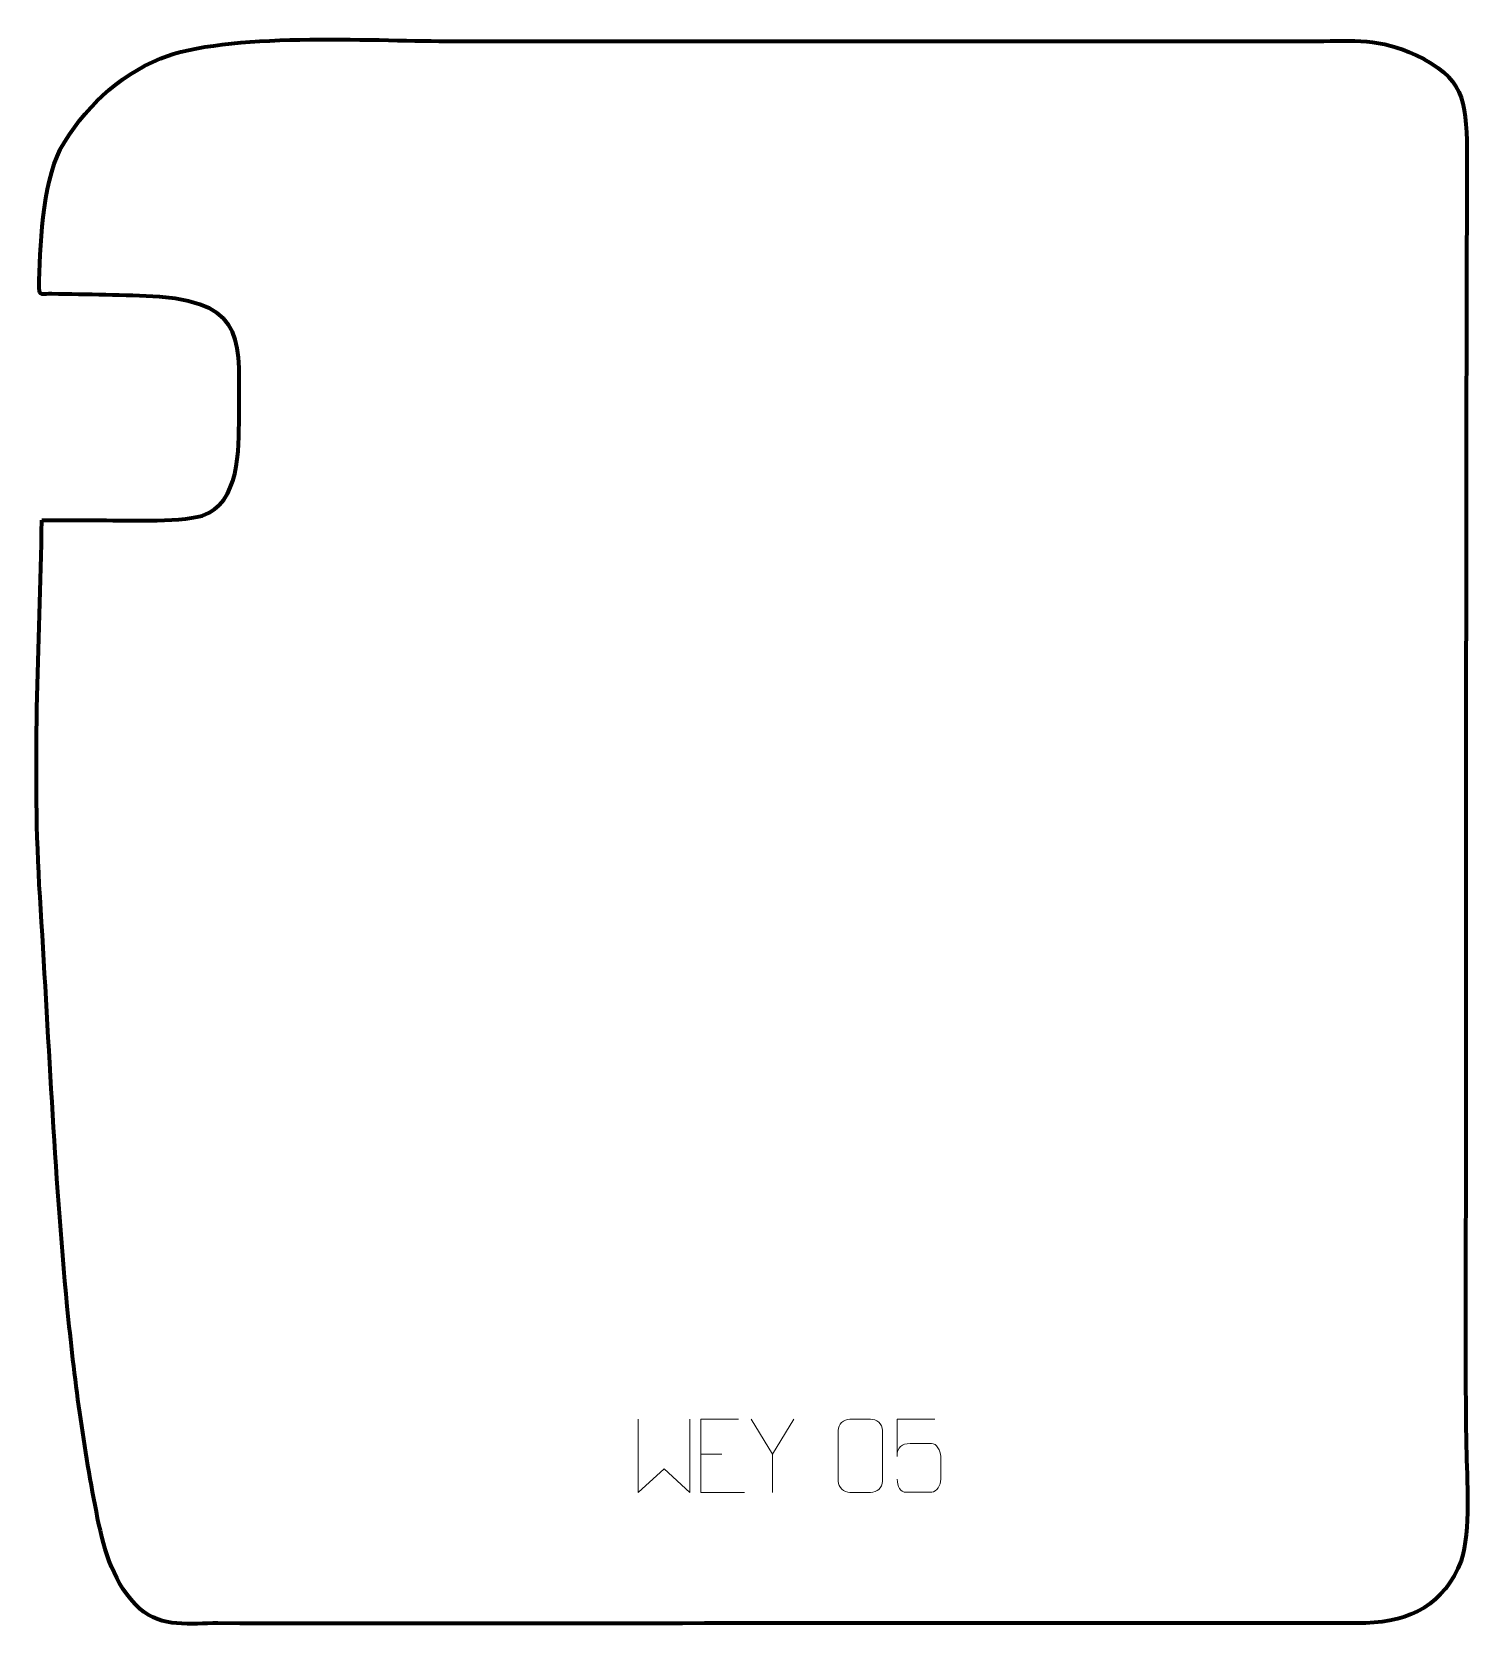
# Model space of a CAD drawing. Header units: millimetres. Extents: x 1033 to 1524, y 133 to 677.
import ezdxf

# ---------------------------------------------------------------- set-up
doc = ezdxf.new("R2010")
doc.units = ezdxf.units.MM
doc.header["$MEASUREMENT"] = 0
doc.layers.add('layer 2', color=7, linetype='Continuous')
doc.layers.add('layer 3', color=7, linetype='Continuous')

msp = doc.modelspace()

# ---------------------------------------------------------------- linework, layer by layer
at = {"layer": 'layer 2', "color": 142, "lineweight": 9}
for points, knots in [([(1239.8522, 204.184), (1239.8522, 204.184), (1239.8522, 179.2627), (1239.8522, 179.2627), (1239.8522, 179.2627), (1239.8522, 179.2627), (1248.6819, 187.3156), (1248.6819, 187.3156), (1248.6819, 187.3156), (1248.6819, 187.3156), (1257.5112, 179.2633), (1257.5112, 179.2633), (1257.5112, 179.2633), (1257.5112, 179.2633), (1257.5112, 204.184), (1257.5112, 204.184)], [0, 0, 0, 0, 0.2, 0.2, 0.2, 0.2, 0.4, 0.4, 0.4, 0.4, 0.6, 0.6, 0.6, 0.6, 1, 1, 1, 1]), ([(1274.0854, 204.1818), (1274.0854, 204.1818), (1261.2303, 204.1818), (1261.2303, 204.1818), (1261.2303, 204.1818), (1261.2303, 204.1818), (1261.2303, 179.2649), (1261.2303, 179.2649), (1261.2303, 179.2649), (1261.2303, 179.2649), (1276.0743, 179.2649), (1276.0743, 179.2649)], [0, 0, 0, 0, 0.25, 0.25, 0.25, 0.25, 0.5, 0.5, 0.5, 0.5, 1, 1, 1, 1]), ([(1292.9383, 204.1819), (1292.9383, 204.1819), (1285.6266, 192.3006), (1285.6266, 192.3006), (1285.6266, 192.3006), (1285.6266, 192.3006), (1285.6273, 179.2649), (1285.6273, 179.2649)], [0, 0, 0, 0, 0.33333333, 0.33333333, 0.33333333, 0.33333333, 1, 1, 1, 1]), ([(1312.0078, 204.2044), (1314.3704, 204.2044), (1316.7335, 204.2044), (1319.0965, 204.2044), (1319.0965, 204.2044), (1321.0741, 204.2399), (1323.0972, 202.7478), (1323.1242, 200.3093), (1323.1242, 200.3093), (1323.1238, 194.5603), (1323.1238, 188.811), (1323.1242, 183.0613), (1323.1242, 183.0613), (1322.9823, 180.737), (1321.2784, 179.2569), (1319.0965, 179.2461), (1319.0965, 179.2461), (1316.7276, 179.2465), (1314.3587, 179.2465), (1311.9901, 179.2461), (1311.9901, 179.2461), (1310.0345, 179.1407), (1308.0311, 181.0259), (1308.0425, 183.0439), (1308.0425, 183.0439), (1308.0429, 188.816), (1308.0429, 194.5877), (1308.0425, 200.3591), (1308.0425, 200.3591), (1308.0468, 202.498), (1309.8212, 204.2179), (1312.0078, 204.2044)], [0, 0, 0, 0, 0.11111111, 0.11111111, 0.11111111, 0.11111111, 0.22222222, 0.22222222, 0.22222222, 0.22222222, 0.33333333, 0.33333333, 0.33333333, 0.33333333, 0.44444444, 0.44444444, 0.44444444, 0.44444444, 0.55555556, 0.55555556, 0.55555556, 0.55555556, 0.66666667, 0.66666667, 0.66666667, 0.66666667, 0.77777778, 0.77777778, 0.77777778, 0.77777778, 1, 1, 1, 1]), ([(1340.9401, 204.1599), (1340.9401, 204.1599), (1328.1072, 204.1599), (1328.1072, 204.1599), (1328.1072, 204.1599), (1328.1075, 199.9355), (1328.1075, 195.7108), (1328.1072, 191.4858), (1328.1072, 191.4858), (1328.107, 194.7911), (1329.7355, 195.8613), (1332.5435, 195.9217), (1332.5435, 195.9217), (1334.9794, 195.922), (1337.4154, 195.922), (1339.851, 195.9217), (1339.851, 195.9217), (1341.4984, 195.9285), (1342.9711, 193.5515), (1342.9996, 191.4858), (1342.9996, 191.4858), (1342.9993, 188.9023), (1342.9993, 186.3185), (1342.9996, 183.7347), (1342.9996, 183.7347), (1343.0457, 181.7781), (1341.5485, 179.3454), (1339.925, 179.287), (1339.925, 179.287), (1337.9713, 179.2873), (1333.0836, 179.2873), (1331.1294, 179.287), (1331.1294, 179.287), (1329.2866, 179.2782), (1328.1812, 181.2401), (1328.1603, 183.7875)], [0, 0, 0, 0, 0.1, 0.1, 0.1, 0.1, 0.2, 0.2, 0.2, 0.2, 0.3, 0.3, 0.3, 0.3, 0.4, 0.4, 0.4, 0.4, 0.5, 0.5, 0.5, 0.5, 0.6, 0.6, 0.6, 0.6, 0.7, 0.7, 0.7, 0.7, 0.8, 0.8, 0.8, 0.8, 1, 1, 1, 1])]:
    msp.add_open_spline(points, degree=3, knots=knots, dxfattribs=at)
for points in [[(1285.6266, 192.3006), (1285.6266, 192.3006), (1278.3165, 204.1819), (1278.3165, 204.1819)], [(1261.2303, 192.3196), (1261.2303, 192.3196), (1268.3879, 192.3196), (1268.3879, 192.3196)]]:
    msp.add_open_spline(points, degree=3, dxfattribs=at)
at = {"layer": 'layer 3', "color": 242, "lineweight": 158}
msp.add_open_spline([(1036.5874, 510.6344), (1035.7015, 467.3579), (1033.1827, 425.6404), (1035.9522, 382.2563), (1035.9522, 382.2563), (1038.8935, 335.93), (1040.7982, 288.7464), (1045.2521, 242.6115), (1045.2521, 242.6115), (1047.5783, 218.5154), (1050.7972, 194.2436), (1055.5912, 170.5097), (1055.5912, 170.5097), (1057.9315, 158.9903), (1061.136, 147.881), (1069.9925, 139.6096), (1069.9925, 139.6096), (1077.3236, 133.0046), (1087.4315, 134.6385), (1096.5344, 134.6417), (1096.5344, 134.6417), (1176.9447, 134.3872), (1257.4282, 134.6898), (1337.8489, 134.6898), (1337.8489, 134.6898), (1387.8744, 134.6896), (1437.9024, 134.6371), (1487.9275, 134.6842), (1487.9275, 134.6842), (1503.1921, 135.3026), (1514.6801, 141.0205), (1520.358, 155.9533), (1520.358, 155.9533), (1523.7692, 166.2383), (1522.2987, 183.5917), (1522.1228, 194.8397), (1522.1228, 194.8397), (1521.5947, 228.6015), (1521.9602, 262.7362), (1521.9713, 296.5372), (1521.9713, 296.5372), (1522.0085, 410.0036), (1521.9773, 523.4701), (1522.3449, 636.9361), (1522.3449, 636.9361), (1522.0958, 653.8976), (1520.9507, 661.6757), (1504.9588, 669.1331), (1504.9588, 669.1331), (1492.6281, 674.8833), (1483.8439, 674.0722), (1471.1903, 673.8955), (1471.1903, 673.8955), (1447.7198, 673.8885), (1424.2492, 673.8966), (1400.7788, 673.8967), (1400.7788, 673.8967), (1388.0926, 673.8967), (1375.4064, 673.8967), (1362.7202, 673.8967), (1362.7202, 673.8967), (1299.9236, 673.8967), (1237.127, 673.8967), (1174.3303, 673.8967), (1174.3303, 673.8967), (1148.8737, 673.9875), (1099.3692, 677.0296), (1076.9875, 667.9842), (1076.9875, 667.9842), (1062.173, 661.8379), (1050.7662, 650.8557), (1042.8599, 636.998), (1042.8599, 636.998), (1036.7199, 624.9201), (1035.8754, 603.3322), (1035.6608, 589.7036), (1035.6608, 589.7036), (1035.6164, 586.8857), (1037.1373, 587.8125), (1039.9408, 587.7454), (1039.9408, 587.7454), (1052.0332, 587.4578), (1064.6823, 587.4185), (1076.7045, 586.7691), (1076.7045, 586.7691), (1106.7784, 584.0857), (1103.8112, 571.2819), (1103.7846, 545.8345), (1103.7846, 545.8345), (1103.7731, 534.8561), (1104.0232, 516.2774), (1091.2043, 512.1281), (1091.2043, 512.1281), (1082.759, 509.7884), (1064.0827, 510.5929), (1054.6583, 510.6344), (1054.6583, 510.6344), (1048.6347, 510.6344), (1042.6111, 510.6344), (1036.5874, 510.6344)], degree=3, knots=[0, 0, 0, 0, 0.03846154, 0.03846154, 0.03846154, 0.03846154, 0.07692308, 0.07692308, 0.07692308, 0.07692308, 0.11538462, 0.11538462, 0.11538462, 0.11538462, 0.15384615, 0.15384615, 0.15384615, 0.15384615, 0.19230769, 0.19230769, 0.19230769, 0.19230769, 0.23076923, 0.23076923, 0.23076923, 0.23076923, 0.26923077, 0.26923077, 0.26923077, 0.26923077, 0.30769231, 0.30769231, 0.30769231, 0.30769231, 0.34615385, 0.34615385, 0.34615385, 0.34615385, 0.38461538, 0.38461538, 0.38461538, 0.38461538, 0.42307692, 0.42307692, 0.42307692, 0.42307692, 0.46153846, 0.46153846, 0.46153846, 0.46153846, 0.5, 0.5, 0.5, 0.5, 0.53846154, 0.53846154, 0.53846154, 0.53846154, 0.57692308, 0.57692308, 0.57692308, 0.57692308, 0.61538462, 0.61538462, 0.61538462, 0.61538462, 0.65384615, 0.65384615, 0.65384615, 0.65384615, 0.69230769, 0.69230769, 0.69230769, 0.69230769, 0.73076923, 0.73076923, 0.73076923, 0.73076923, 0.76923077, 0.76923077, 0.76923077, 0.76923077, 0.80769231, 0.80769231, 0.80769231, 0.80769231, 0.84615385, 0.84615385, 0.84615385, 0.84615385, 0.88461538, 0.88461538, 0.88461538, 0.88461538, 0.92307692, 0.92307692, 0.92307692, 0.92307692, 1, 1, 1, 1], dxfattribs=at)

doc.saveas('drawing.dxf')
